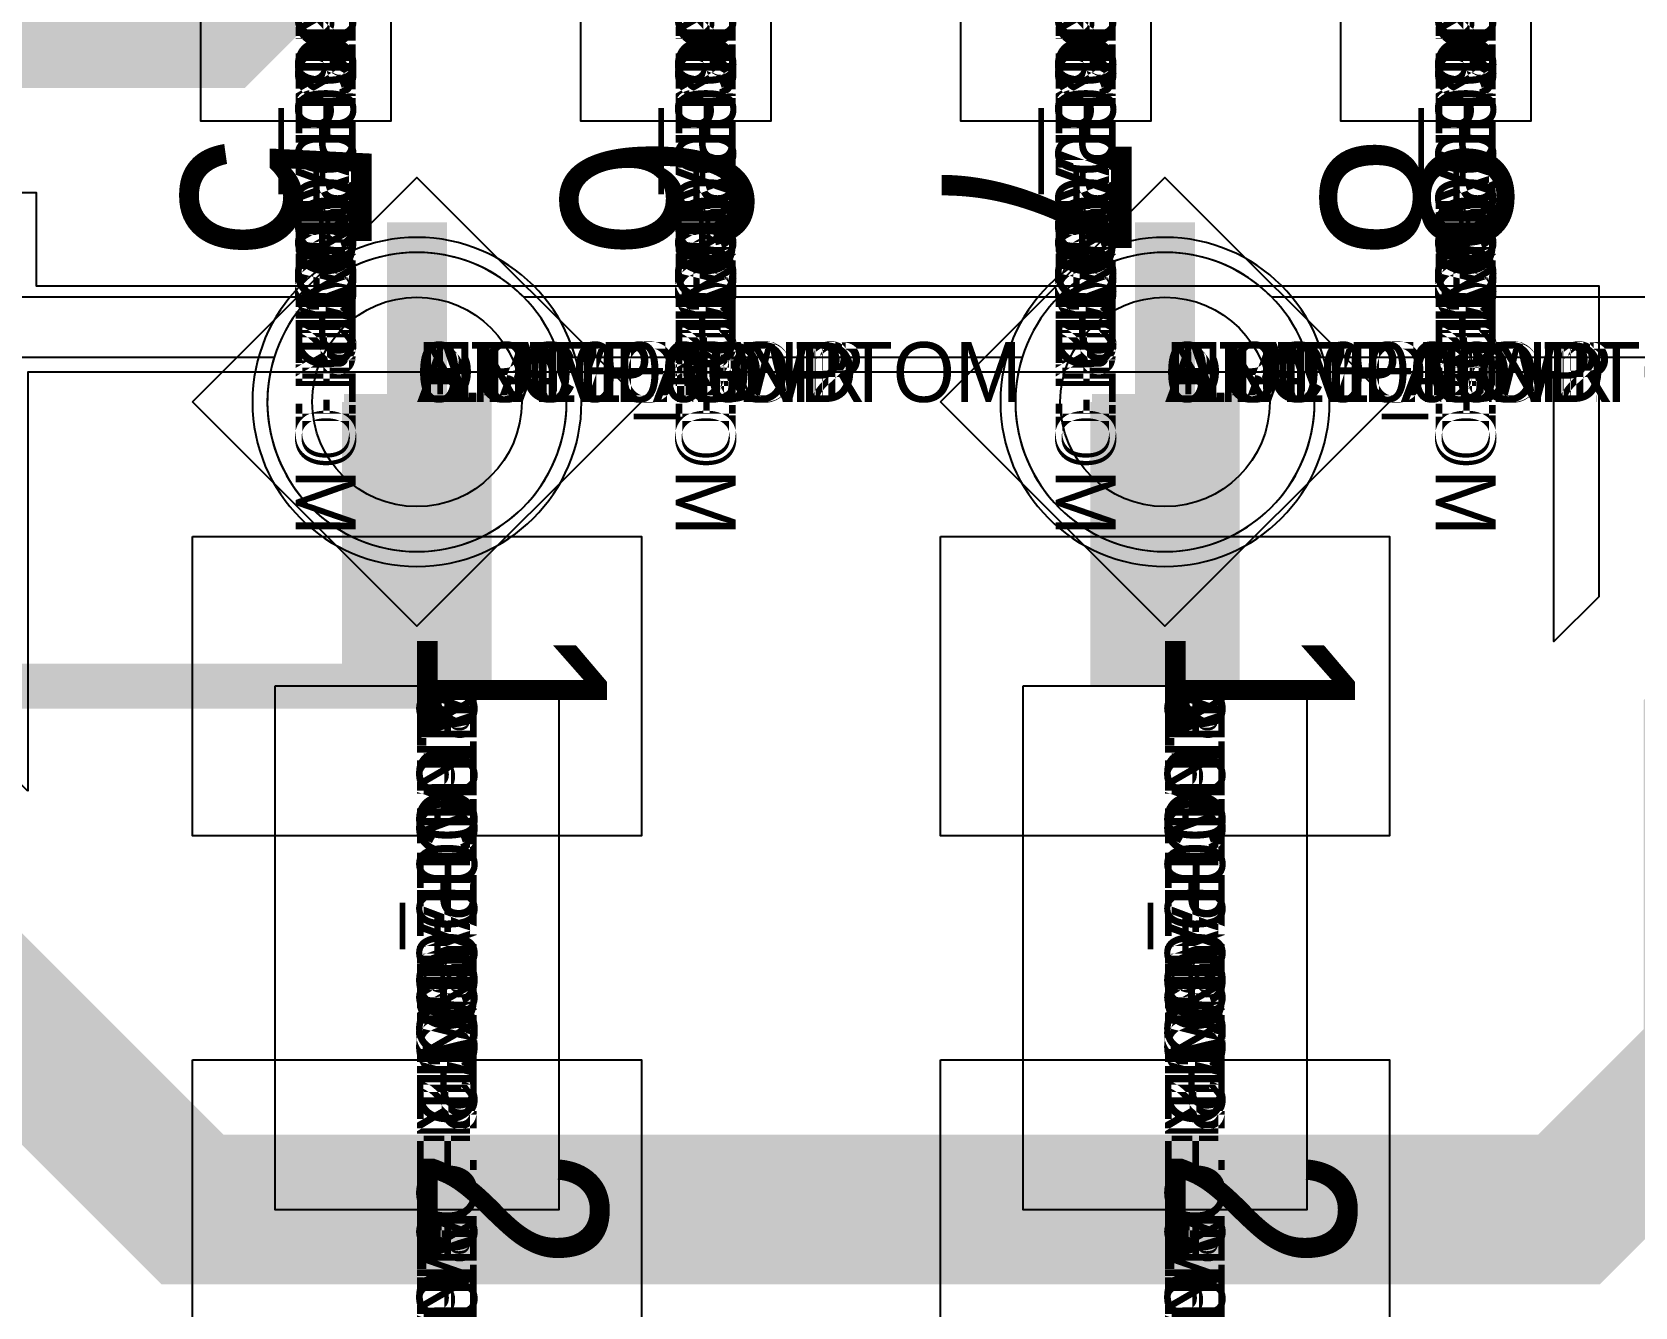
# Model space of a CAD drawing. Extents: x 0 to 323, y 0 to 320.
# Drawn here: x 119.53 to 124.88, y 255.18 to 259.44 of the extents above; entities that cross this region are included whole.
import ezdxf
from ezdxf.enums import TextEntityAlignment as Align

# ---------------------------------------------------------------- set-up
doc = ezdxf.new("R2010")
doc.units = 0
doc.header["$MEASUREMENT"] = 0
doc.layers.get('0').update_dxf_attribs({"linetype": 'CONTINUOUS'})
for name, color, linetype in [('CDN_FIGURES', 7, 'CONTINUOUS'), ('ETCH_BOTTOM', 7, 'CONTINUOUS'), ('ETCH_GND', 3, 'CONTINUOUS'), ('ETCH_INT1', 4, 'CONTINUOUS'), ('ETCH_INT2', 5, 'CONTINUOUS'), ('ETCH_PWR', 6, 'CONTINUOUS'), ('ETCH_TOP', 2, 'CONTINUOUS'), ('MANUFACTURING_NCLEGEND-1-6', 8, 'CONTINUOUS'), ('PACKAGE_GEOMETRY_ASSEMBLY_TOP', 11, 'CONTINUOUS'), ('PACKAGE_GEOMETRY_PIN_NUMBER', 9, 'CONTINUOUS')]:
    doc.layers.add(name, color=color, linetype=linetype)

# ---------------------------------------------------------------- blocks, each defined once
blk = doc.blocks.new('PAD_INFO')
for tag in ['SHAPE_TYPE', 'PAD_HEIGHT', 'PAD_LAYER', 'PAD_TYPE', 'PAD_WIDTH']:
    blk.add_attdef(tag, (0, 0), '', height=0.2)
at = {"flags": 2}
blk.add_attdef('CDN_TYPE', (0, 0), '', height=0.2, dxfattribs=at)
blk = doc.blocks.new('DRILL_INFO')
at = {"flags": 2}
blk.add_attdef('CDN_TYPE', (0, 0), '', height=0.2, dxfattribs=at)
for tag in ['FSHAPE', 'FCHAR', 'DRILL_HEIGHT', 'DIAMETER', 'PLATED', 'DRILL_WIDTH']:
    blk.add_attdef(tag, (0, 0), '', height=0.2)
blk = doc.blocks.new('VIA0700X0300')
at = {"layer": 'ETCH_BOTTOM'}
blk.add_circle((0, 0), 0.35, dxfattribs=at)
at = {"layer": 'ETCH_GND'}
blk.add_circle((0, 0), 0.35, dxfattribs=at)
at = {"layer": 'ETCH_INT1'}
blk.add_circle((0, 0), 0.35, dxfattribs=at)
at = {"layer": 'ETCH_INT2'}
blk.add_circle((0, 0), 0.35, dxfattribs=at)
at = {"layer": 'ETCH_PWR'}
blk.add_circle((0, 0), 0.35, dxfattribs=at)
at = {"layer": 'ETCH_TOP'}
blk.add_circle((0, 0), 0.35, dxfattribs=at)
ref = blk.add_blockref('PAD_INFO', (0, 0))
ref.add_attrib('PAD_LAYER', 'ETCH_TOP', (0, 0), dxfattribs={"height": 0.2})
ref.add_attrib('SHAPE_TYPE', 'NULL', (0, 0), dxfattribs={"height": 0.2})
ref.add_attrib('PAD_TYPE', 'ANTIPAD', (0, 0), dxfattribs={"height": 0.2})
ref.add_attrib('PAD_WIDTH', '0.000000', (0, 0), dxfattribs={"height": 0.2})
ref.add_attrib('PAD_HEIGHT', '0.000000', (0, 0), dxfattribs={"height": 0.2})
ref = blk.add_blockref('PAD_INFO', (0, 0))
ref.add_attrib('PAD_LAYER', 'ETCH_GND', (0, 0), dxfattribs={"height": 0.2})
ref.add_attrib('SHAPE_TYPE', 'NULL', (0, 0), dxfattribs={"height": 0.2})
ref.add_attrib('PAD_TYPE', 'ANTIPAD', (0, 0), dxfattribs={"height": 0.2})
ref.add_attrib('PAD_WIDTH', '0.000000', (0, 0), dxfattribs={"height": 0.2})
ref.add_attrib('PAD_HEIGHT', '0.000000', (0, 0), dxfattribs={"height": 0.2})
ref = blk.add_blockref('PAD_INFO', (0, 0))
ref.add_attrib('PAD_LAYER', 'ETCH_INT1', (0, 0), dxfattribs={"height": 0.2})
ref.add_attrib('SHAPE_TYPE', 'NULL', (0, 0), dxfattribs={"height": 0.2})
ref.add_attrib('PAD_TYPE', 'ANTIPAD', (0, 0), dxfattribs={"height": 0.2})
ref.add_attrib('PAD_WIDTH', '0.000000', (0, 0), dxfattribs={"height": 0.2})
ref.add_attrib('PAD_HEIGHT', '0.000000', (0, 0), dxfattribs={"height": 0.2})
ref = blk.add_blockref('PAD_INFO', (0, 0))
ref.add_attrib('PAD_LAYER', 'ETCH_INT2', (0, 0), dxfattribs={"height": 0.2})
ref.add_attrib('SHAPE_TYPE', 'NULL', (0, 0), dxfattribs={"height": 0.2})
ref.add_attrib('PAD_TYPE', 'ANTIPAD', (0, 0), dxfattribs={"height": 0.2})
ref.add_attrib('PAD_WIDTH', '0.000000', (0, 0), dxfattribs={"height": 0.2})
ref.add_attrib('PAD_HEIGHT', '0.000000', (0, 0), dxfattribs={"height": 0.2})
ref = blk.add_blockref('PAD_INFO', (0, 0))
ref.add_attrib('PAD_LAYER', 'ETCH_PWR', (0, 0), dxfattribs={"height": 0.2})
ref.add_attrib('SHAPE_TYPE', 'NULL', (0, 0), dxfattribs={"height": 0.2})
ref.add_attrib('PAD_TYPE', 'ANTIPAD', (0, 0), dxfattribs={"height": 0.2})
ref.add_attrib('PAD_WIDTH', '0.000000', (0, 0), dxfattribs={"height": 0.2})
ref.add_attrib('PAD_HEIGHT', '0.000000', (0, 0), dxfattribs={"height": 0.2})
ref = blk.add_blockref('PAD_INFO', (0, 0))
ref.add_attrib('PAD_LAYER', 'ETCH_BOTTOM', (0, 0), dxfattribs={"height": 0.2})
ref.add_attrib('SHAPE_TYPE', 'NULL', (0, 0), dxfattribs={"height": 0.2})
ref.add_attrib('PAD_TYPE', 'ANTIPAD', (0, 0), dxfattribs={"height": 0.2})
ref.add_attrib('PAD_WIDTH', '0.000000', (0, 0), dxfattribs={"height": 0.2})
ref.add_attrib('PAD_HEIGHT', '0.000000', (0, 0), dxfattribs={"height": 0.2})
ref = blk.add_blockref('PAD_INFO', (0, 0))
ref.add_attrib('PAD_LAYER', 'ETCH_TOP', (0, 0), dxfattribs={"height": 0.2})
ref.add_attrib('SHAPE_TYPE', 'NULL', (0, 0), dxfattribs={"height": 0.2})
ref.add_attrib('PAD_TYPE', 'THERMAL', (0, 0), dxfattribs={"height": 0.2})
ref.add_attrib('PAD_WIDTH', '0.000000', (0, 0), dxfattribs={"height": 0.2})
ref.add_attrib('PAD_HEIGHT', '0.000000', (0, 0), dxfattribs={"height": 0.2})
ref = blk.add_blockref('PAD_INFO', (0, 0))
ref.add_attrib('PAD_LAYER', 'ETCH_GND', (0, 0), dxfattribs={"height": 0.2})
ref.add_attrib('SHAPE_TYPE', 'NULL', (0, 0), dxfattribs={"height": 0.2})
ref.add_attrib('PAD_TYPE', 'THERMAL', (0, 0), dxfattribs={"height": 0.2})
ref.add_attrib('PAD_WIDTH', '0.000000', (0, 0), dxfattribs={"height": 0.2})
ref.add_attrib('PAD_HEIGHT', '0.000000', (0, 0), dxfattribs={"height": 0.2})
ref = blk.add_blockref('PAD_INFO', (0, 0))
ref.add_attrib('PAD_LAYER', 'ETCH_INT1', (0, 0), dxfattribs={"height": 0.2})
ref.add_attrib('SHAPE_TYPE', 'NULL', (0, 0), dxfattribs={"height": 0.2})
ref.add_attrib('PAD_TYPE', 'THERMAL', (0, 0), dxfattribs={"height": 0.2})
ref.add_attrib('PAD_WIDTH', '0.000000', (0, 0), dxfattribs={"height": 0.2})
ref.add_attrib('PAD_HEIGHT', '0.000000', (0, 0), dxfattribs={"height": 0.2})
ref = blk.add_blockref('PAD_INFO', (0, 0))
ref.add_attrib('PAD_LAYER', 'ETCH_INT2', (0, 0), dxfattribs={"height": 0.2})
ref.add_attrib('SHAPE_TYPE', 'NULL', (0, 0), dxfattribs={"height": 0.2})
ref.add_attrib('PAD_TYPE', 'THERMAL', (0, 0), dxfattribs={"height": 0.2})
ref.add_attrib('PAD_WIDTH', '0.000000', (0, 0), dxfattribs={"height": 0.2})
ref.add_attrib('PAD_HEIGHT', '0.000000', (0, 0), dxfattribs={"height": 0.2})
ref = blk.add_blockref('PAD_INFO', (0, 0))
ref.add_attrib('PAD_LAYER', 'ETCH_PWR', (0, 0), dxfattribs={"height": 0.2})
ref.add_attrib('SHAPE_TYPE', 'NULL', (0, 0), dxfattribs={"height": 0.2})
ref.add_attrib('PAD_TYPE', 'THERMAL', (0, 0), dxfattribs={"height": 0.2})
ref.add_attrib('PAD_WIDTH', '0.000000', (0, 0), dxfattribs={"height": 0.2})
ref.add_attrib('PAD_HEIGHT', '0.000000', (0, 0), dxfattribs={"height": 0.2})
ref = blk.add_blockref('PAD_INFO', (0, 0))
ref.add_attrib('PAD_LAYER', 'ETCH_BOTTOM', (0, 0), dxfattribs={"height": 0.2})
ref.add_attrib('SHAPE_TYPE', 'NULL', (0, 0), dxfattribs={"height": 0.2})
ref.add_attrib('PAD_TYPE', 'THERMAL', (0, 0), dxfattribs={"height": 0.2})
ref.add_attrib('PAD_WIDTH', '0.000000', (0, 0), dxfattribs={"height": 0.2})
ref.add_attrib('PAD_HEIGHT', '0.000000', (0, 0), dxfattribs={"height": 0.2})
ref = blk.add_blockref('PAD_INFO', (0, 0))
ref.add_attrib('PAD_LAYER', 'ETCH_TOP', (0, 0), dxfattribs={"height": 0.2})
ref.add_attrib('SHAPE_TYPE', 'CIRCLE', (0, 0), dxfattribs={"height": 0.2})
ref.add_attrib('PAD_TYPE', 'REGULAR', (0, 0), dxfattribs={"height": 0.2})
ref.add_attrib('PAD_WIDTH', '0.700000', (0, 0), dxfattribs={"height": 0.2})
ref.add_attrib('PAD_HEIGHT', '0.700000', (0, 0), dxfattribs={"height": 0.2})
ref = blk.add_blockref('PAD_INFO', (0, 0))
ref.add_attrib('PAD_LAYER', 'ETCH_GND', (0, 0), dxfattribs={"height": 0.2})
ref.add_attrib('SHAPE_TYPE', 'CIRCLE', (0, 0), dxfattribs={"height": 0.2})
ref.add_attrib('PAD_TYPE', 'REGULAR', (0, 0), dxfattribs={"height": 0.2})
ref.add_attrib('PAD_WIDTH', '0.700000', (0, 0), dxfattribs={"height": 0.2})
ref.add_attrib('PAD_HEIGHT', '0.700000', (0, 0), dxfattribs={"height": 0.2})
ref = blk.add_blockref('PAD_INFO', (0, 0))
ref.add_attrib('PAD_LAYER', 'ETCH_INT1', (0, 0), dxfattribs={"height": 0.2})
ref.add_attrib('SHAPE_TYPE', 'CIRCLE', (0, 0), dxfattribs={"height": 0.2})
ref.add_attrib('PAD_TYPE', 'REGULAR', (0, 0), dxfattribs={"height": 0.2})
ref.add_attrib('PAD_WIDTH', '0.700000', (0, 0), dxfattribs={"height": 0.2})
ref.add_attrib('PAD_HEIGHT', '0.700000', (0, 0), dxfattribs={"height": 0.2})
ref = blk.add_blockref('PAD_INFO', (0, 0))
ref.add_attrib('PAD_LAYER', 'ETCH_INT2', (0, 0), dxfattribs={"height": 0.2})
ref.add_attrib('SHAPE_TYPE', 'CIRCLE', (0, 0), dxfattribs={"height": 0.2})
ref.add_attrib('PAD_TYPE', 'REGULAR', (0, 0), dxfattribs={"height": 0.2})
ref.add_attrib('PAD_WIDTH', '0.700000', (0, 0), dxfattribs={"height": 0.2})
ref.add_attrib('PAD_HEIGHT', '0.700000', (0, 0), dxfattribs={"height": 0.2})
ref = blk.add_blockref('PAD_INFO', (0, 0))
ref.add_attrib('PAD_LAYER', 'ETCH_PWR', (0, 0), dxfattribs={"height": 0.2})
ref.add_attrib('SHAPE_TYPE', 'CIRCLE', (0, 0), dxfattribs={"height": 0.2})
ref.add_attrib('PAD_TYPE', 'REGULAR', (0, 0), dxfattribs={"height": 0.2})
ref.add_attrib('PAD_WIDTH', '0.700000', (0, 0), dxfattribs={"height": 0.2})
ref.add_attrib('PAD_HEIGHT', '0.700000', (0, 0), dxfattribs={"height": 0.2})
ref = blk.add_blockref('PAD_INFO', (0, 0))
ref.add_attrib('PAD_LAYER', 'ETCH_BOTTOM', (0, 0), dxfattribs={"height": 0.2})
ref.add_attrib('SHAPE_TYPE', 'CIRCLE', (0, 0), dxfattribs={"height": 0.2})
ref.add_attrib('PAD_TYPE', 'REGULAR', (0, 0), dxfattribs={"height": 0.2})
ref.add_attrib('PAD_WIDTH', '0.700000', (0, 0), dxfattribs={"height": 0.2})
ref.add_attrib('PAD_HEIGHT', '0.700000', (0, 0), dxfattribs={"height": 0.2})
ref = blk.add_blockref('DRILL_INFO', (0, 0))
ref.add_attrib('DIAMETER', '0.300000', (0, 0), dxfattribs={"height": 0.2})
ref.add_attrib('PLATED', 'PLATED', (0, 0), dxfattribs={"height": 0.2})
ref.add_attrib('FSHAPE', 'DIAMOND', (0, 0), dxfattribs={"height": 0.2})
ref.add_attrib('FCHAR', '+', (0, 0), dxfattribs={"height": 0.2})
ref.add_attrib('DRILL_WIDTH', '1.500000', (0, 0), dxfattribs={"height": 0.2})
ref.add_attrib('DRILL_HEIGHT', '1.500000', (0, 0), dxfattribs={"height": 0.2})
for tag in ['CDN_TYPE', 'PIN']:
    blk.add_attdef(tag, (0, 0), '', height=0.2)
at = {"flags": 2}
for tag in ['PSTKNAME', 'BBV']:
    blk.add_attdef(tag, (0, 0), '', height=0.2, dxfattribs=at)
blk = doc.blocks.new('FIGURE_DIAMOND')
at = {"layer": 'CDN_FIGURES'}
blk.add_lwpolyline([(-0.5, 0), (0, 0.5), (0.5, 0), (0, -0.5)], close=True, dxfattribs=at)
blk = doc.blocks.new('SMD50_25')
at = {"layer": 'ETCH_TOP'}
blk.add_lwpolyline([(-0.635, -0.3175), (-0.635, 0.3175), (0.635, 0.3175), (0.635, -0.3175)], close=True, dxfattribs=at)
ref = blk.add_blockref('PAD_INFO', (0, 0))
ref.add_attrib('PAD_LAYER', 'ETCH_TOP', (0, 0), dxfattribs={"height": 0.2})
ref.add_attrib('SHAPE_TYPE', 'NULL', (0, 0), dxfattribs={"height": 0.2})
ref.add_attrib('PAD_TYPE', 'ANTIPAD', (0, 0), dxfattribs={"height": 0.2})
ref.add_attrib('PAD_WIDTH', '0.000000', (0, 0), dxfattribs={"height": 0.2})
ref.add_attrib('PAD_HEIGHT', '0.000000', (0, 0), dxfattribs={"height": 0.2})
ref = blk.add_blockref('PAD_INFO', (0, 0))
ref.add_attrib('PAD_LAYER', 'ETCH_GND', (0, 0), dxfattribs={"height": 0.2})
ref.add_attrib('SHAPE_TYPE', 'NULL', (0, 0), dxfattribs={"height": 0.2})
ref.add_attrib('PAD_TYPE', 'ANTIPAD', (0, 0), dxfattribs={"height": 0.2})
ref.add_attrib('PAD_WIDTH', '0.000000', (0, 0), dxfattribs={"height": 0.2})
ref.add_attrib('PAD_HEIGHT', '0.000000', (0, 0), dxfattribs={"height": 0.2})
ref = blk.add_blockref('PAD_INFO', (0, 0))
ref.add_attrib('PAD_LAYER', 'ETCH_INT1', (0, 0), dxfattribs={"height": 0.2})
ref.add_attrib('SHAPE_TYPE', 'NULL', (0, 0), dxfattribs={"height": 0.2})
ref.add_attrib('PAD_TYPE', 'ANTIPAD', (0, 0), dxfattribs={"height": 0.2})
ref.add_attrib('PAD_WIDTH', '0.000000', (0, 0), dxfattribs={"height": 0.2})
ref.add_attrib('PAD_HEIGHT', '0.000000', (0, 0), dxfattribs={"height": 0.2})
ref = blk.add_blockref('PAD_INFO', (0, 0))
ref.add_attrib('PAD_LAYER', 'ETCH_INT2', (0, 0), dxfattribs={"height": 0.2})
ref.add_attrib('SHAPE_TYPE', 'NULL', (0, 0), dxfattribs={"height": 0.2})
ref.add_attrib('PAD_TYPE', 'ANTIPAD', (0, 0), dxfattribs={"height": 0.2})
ref.add_attrib('PAD_WIDTH', '0.000000', (0, 0), dxfattribs={"height": 0.2})
ref.add_attrib('PAD_HEIGHT', '0.000000', (0, 0), dxfattribs={"height": 0.2})
ref = blk.add_blockref('PAD_INFO', (0, 0))
ref.add_attrib('PAD_LAYER', 'ETCH_PWR', (0, 0), dxfattribs={"height": 0.2})
ref.add_attrib('SHAPE_TYPE', 'NULL', (0, 0), dxfattribs={"height": 0.2})
ref.add_attrib('PAD_TYPE', 'ANTIPAD', (0, 0), dxfattribs={"height": 0.2})
ref.add_attrib('PAD_WIDTH', '0.000000', (0, 0), dxfattribs={"height": 0.2})
ref.add_attrib('PAD_HEIGHT', '0.000000', (0, 0), dxfattribs={"height": 0.2})
ref = blk.add_blockref('PAD_INFO', (0, 0))
ref.add_attrib('PAD_LAYER', 'ETCH_BOTTOM', (0, 0), dxfattribs={"height": 0.2})
ref.add_attrib('SHAPE_TYPE', 'NULL', (0, 0), dxfattribs={"height": 0.2})
ref.add_attrib('PAD_TYPE', 'ANTIPAD', (0, 0), dxfattribs={"height": 0.2})
ref.add_attrib('PAD_WIDTH', '0.000000', (0, 0), dxfattribs={"height": 0.2})
ref.add_attrib('PAD_HEIGHT', '0.000000', (0, 0), dxfattribs={"height": 0.2})
ref = blk.add_blockref('PAD_INFO', (0, 0))
ref.add_attrib('PAD_LAYER', 'ETCH_TOP', (0, 0), dxfattribs={"height": 0.2})
ref.add_attrib('SHAPE_TYPE', 'NULL', (0, 0), dxfattribs={"height": 0.2})
ref.add_attrib('PAD_TYPE', 'THERMAL', (0, 0), dxfattribs={"height": 0.2})
ref.add_attrib('PAD_WIDTH', '0.000000', (0, 0), dxfattribs={"height": 0.2})
ref.add_attrib('PAD_HEIGHT', '0.000000', (0, 0), dxfattribs={"height": 0.2})
ref = blk.add_blockref('PAD_INFO', (0, 0))
ref.add_attrib('PAD_LAYER', 'ETCH_GND', (0, 0), dxfattribs={"height": 0.2})
ref.add_attrib('SHAPE_TYPE', 'NULL', (0, 0), dxfattribs={"height": 0.2})
ref.add_attrib('PAD_TYPE', 'THERMAL', (0, 0), dxfattribs={"height": 0.2})
ref.add_attrib('PAD_WIDTH', '0.000000', (0, 0), dxfattribs={"height": 0.2})
ref.add_attrib('PAD_HEIGHT', '0.000000', (0, 0), dxfattribs={"height": 0.2})
ref = blk.add_blockref('PAD_INFO', (0, 0))
ref.add_attrib('PAD_LAYER', 'ETCH_INT1', (0, 0), dxfattribs={"height": 0.2})
ref.add_attrib('SHAPE_TYPE', 'NULL', (0, 0), dxfattribs={"height": 0.2})
ref.add_attrib('PAD_TYPE', 'THERMAL', (0, 0), dxfattribs={"height": 0.2})
ref.add_attrib('PAD_WIDTH', '0.000000', (0, 0), dxfattribs={"height": 0.2})
ref.add_attrib('PAD_HEIGHT', '0.000000', (0, 0), dxfattribs={"height": 0.2})
ref = blk.add_blockref('PAD_INFO', (0, 0))
ref.add_attrib('PAD_LAYER', 'ETCH_INT2', (0, 0), dxfattribs={"height": 0.2})
ref.add_attrib('SHAPE_TYPE', 'NULL', (0, 0), dxfattribs={"height": 0.2})
ref.add_attrib('PAD_TYPE', 'THERMAL', (0, 0), dxfattribs={"height": 0.2})
ref.add_attrib('PAD_WIDTH', '0.000000', (0, 0), dxfattribs={"height": 0.2})
ref.add_attrib('PAD_HEIGHT', '0.000000', (0, 0), dxfattribs={"height": 0.2})
ref = blk.add_blockref('PAD_INFO', (0, 0))
ref.add_attrib('PAD_LAYER', 'ETCH_PWR', (0, 0), dxfattribs={"height": 0.2})
ref.add_attrib('SHAPE_TYPE', 'NULL', (0, 0), dxfattribs={"height": 0.2})
ref.add_attrib('PAD_TYPE', 'THERMAL', (0, 0), dxfattribs={"height": 0.2})
ref.add_attrib('PAD_WIDTH', '0.000000', (0, 0), dxfattribs={"height": 0.2})
ref.add_attrib('PAD_HEIGHT', '0.000000', (0, 0), dxfattribs={"height": 0.2})
ref = blk.add_blockref('PAD_INFO', (0, 0))
ref.add_attrib('PAD_LAYER', 'ETCH_BOTTOM', (0, 0), dxfattribs={"height": 0.2})
ref.add_attrib('SHAPE_TYPE', 'NULL', (0, 0), dxfattribs={"height": 0.2})
ref.add_attrib('PAD_TYPE', 'THERMAL', (0, 0), dxfattribs={"height": 0.2})
ref.add_attrib('PAD_WIDTH', '0.000000', (0, 0), dxfattribs={"height": 0.2})
ref.add_attrib('PAD_HEIGHT', '0.000000', (0, 0), dxfattribs={"height": 0.2})
ref = blk.add_blockref('PAD_INFO', (0, 0))
ref.add_attrib('PAD_LAYER', 'ETCH_TOP', (0, 0), dxfattribs={"height": 0.2})
ref.add_attrib('SHAPE_TYPE', 'RECTANGLE', (0, 0), dxfattribs={"height": 0.2})
ref.add_attrib('PAD_TYPE', 'REGULAR', (0, 0), dxfattribs={"height": 0.2})
ref.add_attrib('PAD_WIDTH', '1.270000', (0, 0), dxfattribs={"height": 0.2})
ref.add_attrib('PAD_HEIGHT', '0.635000', (0, 0), dxfattribs={"height": 0.2})
ref = blk.add_blockref('PAD_INFO', (0, 0))
ref.add_attrib('PAD_LAYER', 'ETCH_GND', (0, 0), dxfattribs={"height": 0.2})
ref.add_attrib('SHAPE_TYPE', 'NULL', (0, 0), dxfattribs={"height": 0.2})
ref.add_attrib('PAD_TYPE', 'REGULAR', (0, 0), dxfattribs={"height": 0.2})
ref.add_attrib('PAD_WIDTH', '0.000000', (0, 0), dxfattribs={"height": 0.2})
ref.add_attrib('PAD_HEIGHT', '0.000000', (0, 0), dxfattribs={"height": 0.2})
ref = blk.add_blockref('PAD_INFO', (0, 0))
ref.add_attrib('PAD_LAYER', 'ETCH_INT1', (0, 0), dxfattribs={"height": 0.2})
ref.add_attrib('SHAPE_TYPE', 'NULL', (0, 0), dxfattribs={"height": 0.2})
ref.add_attrib('PAD_TYPE', 'REGULAR', (0, 0), dxfattribs={"height": 0.2})
ref.add_attrib('PAD_WIDTH', '0.000000', (0, 0), dxfattribs={"height": 0.2})
ref.add_attrib('PAD_HEIGHT', '0.000000', (0, 0), dxfattribs={"height": 0.2})
ref = blk.add_blockref('PAD_INFO', (0, 0))
ref.add_attrib('PAD_LAYER', 'ETCH_INT2', (0, 0), dxfattribs={"height": 0.2})
ref.add_attrib('SHAPE_TYPE', 'NULL', (0, 0), dxfattribs={"height": 0.2})
ref.add_attrib('PAD_TYPE', 'REGULAR', (0, 0), dxfattribs={"height": 0.2})
ref.add_attrib('PAD_WIDTH', '0.000000', (0, 0), dxfattribs={"height": 0.2})
ref.add_attrib('PAD_HEIGHT', '0.000000', (0, 0), dxfattribs={"height": 0.2})
ref = blk.add_blockref('PAD_INFO', (0, 0))
ref.add_attrib('PAD_LAYER', 'ETCH_PWR', (0, 0), dxfattribs={"height": 0.2})
ref.add_attrib('SHAPE_TYPE', 'NULL', (0, 0), dxfattribs={"height": 0.2})
ref.add_attrib('PAD_TYPE', 'REGULAR', (0, 0), dxfattribs={"height": 0.2})
ref.add_attrib('PAD_WIDTH', '0.000000', (0, 0), dxfattribs={"height": 0.2})
ref.add_attrib('PAD_HEIGHT', '0.000000', (0, 0), dxfattribs={"height": 0.2})
ref = blk.add_blockref('PAD_INFO', (0, 0))
ref.add_attrib('PAD_LAYER', 'ETCH_BOTTOM', (0, 0), dxfattribs={"height": 0.2})
ref.add_attrib('SHAPE_TYPE', 'NULL', (0, 0), dxfattribs={"height": 0.2})
ref.add_attrib('PAD_TYPE', 'REGULAR', (0, 0), dxfattribs={"height": 0.2})
ref.add_attrib('PAD_WIDTH', '0.000000', (0, 0), dxfattribs={"height": 0.2})
ref.add_attrib('PAD_HEIGHT', '0.000000', (0, 0), dxfattribs={"height": 0.2})
ref = blk.add_blockref('DRILL_INFO', (0, 0))
ref.add_attrib('DIAMETER', '0.000000', (0, 0), dxfattribs={"height": 0.2})
ref.add_attrib('PLATED', 'NON_PLATED', (0, 0), dxfattribs={"height": 0.2})
ref.add_attrib('FSHAPE', 'NULL', (0, 0), dxfattribs={"height": 0.2})
ref.add_attrib('DRILL_WIDTH', '0.000000', (0, 0), dxfattribs={"height": 0.2})
ref.add_attrib('DRILL_HEIGHT', '0.000000', (0, 0), dxfattribs={"height": 0.2})
for tag in ['CDN_TYPE', 'PIN']:
    blk.add_attdef(tag, (0, 0), '', height=0.2)
at = {"flags": 2}
for tag in ['PSTKNAME', 'BBV']:
    blk.add_attdef(tag, (0, 0), '', height=0.2, dxfattribs=at)
blk = doc.blocks.new('SOIC8')
at = {"layer": 'ETCH_TOP'}
for p in [(2.4765, 1.905), (2.4765, 0.635), (2.4765, -1.905), (2.4765, -0.635)]:
    blk.add_blockref('SMD50_25', p, dxfattribs=at)
at = {"flags": 2}
for tag in ['SYMBOL_TYPE', 'CDN_TYPE', 'REFDES']:
    blk.add_attdef(tag, (0, 0), '', height=0.2, dxfattribs=at)
blk = doc.blocks.new('RC1000X1500TS')
at = {"layer": 'ETCH_TOP'}
blk.add_lwpolyline([(-0.5, -0.75), (-0.5, 0.75), (0.5, 0.75), (0.5, -0.75)], close=True, dxfattribs=at)
ref = blk.add_blockref('PAD_INFO', (0, 0))
ref.add_attrib('PAD_LAYER', 'ETCH_TOP', (0, 0), dxfattribs={"height": 0.2})
ref.add_attrib('SHAPE_TYPE', 'NULL', (0, 0), dxfattribs={"height": 0.2})
ref.add_attrib('PAD_TYPE', 'ANTIPAD', (0, 0), dxfattribs={"height": 0.2})
ref.add_attrib('PAD_WIDTH', '0.000000', (0, 0), dxfattribs={"height": 0.2})
ref.add_attrib('PAD_HEIGHT', '0.000000', (0, 0), dxfattribs={"height": 0.2})
ref = blk.add_blockref('PAD_INFO', (0, 0))
ref.add_attrib('PAD_LAYER', 'ETCH_GND', (0, 0), dxfattribs={"height": 0.2})
ref.add_attrib('SHAPE_TYPE', 'NULL', (0, 0), dxfattribs={"height": 0.2})
ref.add_attrib('PAD_TYPE', 'ANTIPAD', (0, 0), dxfattribs={"height": 0.2})
ref.add_attrib('PAD_WIDTH', '0.000000', (0, 0), dxfattribs={"height": 0.2})
ref.add_attrib('PAD_HEIGHT', '0.000000', (0, 0), dxfattribs={"height": 0.2})
ref = blk.add_blockref('PAD_INFO', (0, 0))
ref.add_attrib('PAD_LAYER', 'ETCH_INT1', (0, 0), dxfattribs={"height": 0.2})
ref.add_attrib('SHAPE_TYPE', 'NULL', (0, 0), dxfattribs={"height": 0.2})
ref.add_attrib('PAD_TYPE', 'ANTIPAD', (0, 0), dxfattribs={"height": 0.2})
ref.add_attrib('PAD_WIDTH', '0.000000', (0, 0), dxfattribs={"height": 0.2})
ref.add_attrib('PAD_HEIGHT', '0.000000', (0, 0), dxfattribs={"height": 0.2})
ref = blk.add_blockref('PAD_INFO', (0, 0))
ref.add_attrib('PAD_LAYER', 'ETCH_INT2', (0, 0), dxfattribs={"height": 0.2})
ref.add_attrib('SHAPE_TYPE', 'NULL', (0, 0), dxfattribs={"height": 0.2})
ref.add_attrib('PAD_TYPE', 'ANTIPAD', (0, 0), dxfattribs={"height": 0.2})
ref.add_attrib('PAD_WIDTH', '0.000000', (0, 0), dxfattribs={"height": 0.2})
ref.add_attrib('PAD_HEIGHT', '0.000000', (0, 0), dxfattribs={"height": 0.2})
ref = blk.add_blockref('PAD_INFO', (0, 0))
ref.add_attrib('PAD_LAYER', 'ETCH_PWR', (0, 0), dxfattribs={"height": 0.2})
ref.add_attrib('SHAPE_TYPE', 'NULL', (0, 0), dxfattribs={"height": 0.2})
ref.add_attrib('PAD_TYPE', 'ANTIPAD', (0, 0), dxfattribs={"height": 0.2})
ref.add_attrib('PAD_WIDTH', '0.000000', (0, 0), dxfattribs={"height": 0.2})
ref.add_attrib('PAD_HEIGHT', '0.000000', (0, 0), dxfattribs={"height": 0.2})
ref = blk.add_blockref('PAD_INFO', (0, 0))
ref.add_attrib('PAD_LAYER', 'ETCH_BOTTOM', (0, 0), dxfattribs={"height": 0.2})
ref.add_attrib('SHAPE_TYPE', 'NULL', (0, 0), dxfattribs={"height": 0.2})
ref.add_attrib('PAD_TYPE', 'ANTIPAD', (0, 0), dxfattribs={"height": 0.2})
ref.add_attrib('PAD_WIDTH', '0.000000', (0, 0), dxfattribs={"height": 0.2})
ref.add_attrib('PAD_HEIGHT', '0.000000', (0, 0), dxfattribs={"height": 0.2})
ref = blk.add_blockref('PAD_INFO', (0, 0))
ref.add_attrib('PAD_LAYER', 'ETCH_TOP', (0, 0), dxfattribs={"height": 0.2})
ref.add_attrib('SHAPE_TYPE', 'NULL', (0, 0), dxfattribs={"height": 0.2})
ref.add_attrib('PAD_TYPE', 'THERMAL', (0, 0), dxfattribs={"height": 0.2})
ref.add_attrib('PAD_WIDTH', '0.000000', (0, 0), dxfattribs={"height": 0.2})
ref.add_attrib('PAD_HEIGHT', '0.000000', (0, 0), dxfattribs={"height": 0.2})
ref = blk.add_blockref('PAD_INFO', (0, 0))
ref.add_attrib('PAD_LAYER', 'ETCH_GND', (0, 0), dxfattribs={"height": 0.2})
ref.add_attrib('SHAPE_TYPE', 'NULL', (0, 0), dxfattribs={"height": 0.2})
ref.add_attrib('PAD_TYPE', 'THERMAL', (0, 0), dxfattribs={"height": 0.2})
ref.add_attrib('PAD_WIDTH', '0.000000', (0, 0), dxfattribs={"height": 0.2})
ref.add_attrib('PAD_HEIGHT', '0.000000', (0, 0), dxfattribs={"height": 0.2})
ref = blk.add_blockref('PAD_INFO', (0, 0))
ref.add_attrib('PAD_LAYER', 'ETCH_INT1', (0, 0), dxfattribs={"height": 0.2})
ref.add_attrib('SHAPE_TYPE', 'NULL', (0, 0), dxfattribs={"height": 0.2})
ref.add_attrib('PAD_TYPE', 'THERMAL', (0, 0), dxfattribs={"height": 0.2})
ref.add_attrib('PAD_WIDTH', '0.000000', (0, 0), dxfattribs={"height": 0.2})
ref.add_attrib('PAD_HEIGHT', '0.000000', (0, 0), dxfattribs={"height": 0.2})
ref = blk.add_blockref('PAD_INFO', (0, 0))
ref.add_attrib('PAD_LAYER', 'ETCH_INT2', (0, 0), dxfattribs={"height": 0.2})
ref.add_attrib('SHAPE_TYPE', 'NULL', (0, 0), dxfattribs={"height": 0.2})
ref.add_attrib('PAD_TYPE', 'THERMAL', (0, 0), dxfattribs={"height": 0.2})
ref.add_attrib('PAD_WIDTH', '0.000000', (0, 0), dxfattribs={"height": 0.2})
ref.add_attrib('PAD_HEIGHT', '0.000000', (0, 0), dxfattribs={"height": 0.2})
ref = blk.add_blockref('PAD_INFO', (0, 0))
ref.add_attrib('PAD_LAYER', 'ETCH_PWR', (0, 0), dxfattribs={"height": 0.2})
ref.add_attrib('SHAPE_TYPE', 'NULL', (0, 0), dxfattribs={"height": 0.2})
ref.add_attrib('PAD_TYPE', 'THERMAL', (0, 0), dxfattribs={"height": 0.2})
ref.add_attrib('PAD_WIDTH', '0.000000', (0, 0), dxfattribs={"height": 0.2})
ref.add_attrib('PAD_HEIGHT', '0.000000', (0, 0), dxfattribs={"height": 0.2})
ref = blk.add_blockref('PAD_INFO', (0, 0))
ref.add_attrib('PAD_LAYER', 'ETCH_BOTTOM', (0, 0), dxfattribs={"height": 0.2})
ref.add_attrib('SHAPE_TYPE', 'NULL', (0, 0), dxfattribs={"height": 0.2})
ref.add_attrib('PAD_TYPE', 'THERMAL', (0, 0), dxfattribs={"height": 0.2})
ref.add_attrib('PAD_WIDTH', '0.000000', (0, 0), dxfattribs={"height": 0.2})
ref.add_attrib('PAD_HEIGHT', '0.000000', (0, 0), dxfattribs={"height": 0.2})
ref = blk.add_blockref('PAD_INFO', (0, 0))
ref.add_attrib('PAD_LAYER', 'ETCH_GND', (0, 0), dxfattribs={"height": 0.2})
ref.add_attrib('SHAPE_TYPE', 'NULL', (0, 0), dxfattribs={"height": 0.2})
ref.add_attrib('PAD_TYPE', 'REGULAR', (0, 0), dxfattribs={"height": 0.2})
ref.add_attrib('PAD_WIDTH', '0.000000', (0, 0), dxfattribs={"height": 0.2})
ref.add_attrib('PAD_HEIGHT', '0.000000', (0, 0), dxfattribs={"height": 0.2})
ref = blk.add_blockref('PAD_INFO', (0, 0))
ref.add_attrib('PAD_LAYER', 'ETCH_INT1', (0, 0), dxfattribs={"height": 0.2})
ref.add_attrib('SHAPE_TYPE', 'NULL', (0, 0), dxfattribs={"height": 0.2})
ref.add_attrib('PAD_TYPE', 'REGULAR', (0, 0), dxfattribs={"height": 0.2})
ref.add_attrib('PAD_WIDTH', '0.000000', (0, 0), dxfattribs={"height": 0.2})
ref.add_attrib('PAD_HEIGHT', '0.000000', (0, 0), dxfattribs={"height": 0.2})
ref = blk.add_blockref('PAD_INFO', (0, 0))
ref.add_attrib('PAD_LAYER', 'ETCH_INT2', (0, 0), dxfattribs={"height": 0.2})
ref.add_attrib('SHAPE_TYPE', 'NULL', (0, 0), dxfattribs={"height": 0.2})
ref.add_attrib('PAD_TYPE', 'REGULAR', (0, 0), dxfattribs={"height": 0.2})
ref.add_attrib('PAD_WIDTH', '0.000000', (0, 0), dxfattribs={"height": 0.2})
ref.add_attrib('PAD_HEIGHT', '0.000000', (0, 0), dxfattribs={"height": 0.2})
ref = blk.add_blockref('PAD_INFO', (0, 0))
ref.add_attrib('PAD_LAYER', 'ETCH_PWR', (0, 0), dxfattribs={"height": 0.2})
ref.add_attrib('SHAPE_TYPE', 'NULL', (0, 0), dxfattribs={"height": 0.2})
ref.add_attrib('PAD_TYPE', 'REGULAR', (0, 0), dxfattribs={"height": 0.2})
ref.add_attrib('PAD_WIDTH', '0.000000', (0, 0), dxfattribs={"height": 0.2})
ref.add_attrib('PAD_HEIGHT', '0.000000', (0, 0), dxfattribs={"height": 0.2})
ref = blk.add_blockref('PAD_INFO', (0, 0))
ref.add_attrib('PAD_LAYER', 'ETCH_BOTTOM', (0, 0), dxfattribs={"height": 0.2})
ref.add_attrib('SHAPE_TYPE', 'NULL', (0, 0), dxfattribs={"height": 0.2})
ref.add_attrib('PAD_TYPE', 'REGULAR', (0, 0), dxfattribs={"height": 0.2})
ref.add_attrib('PAD_WIDTH', '0.000000', (0, 0), dxfattribs={"height": 0.2})
ref.add_attrib('PAD_HEIGHT', '0.000000', (0, 0), dxfattribs={"height": 0.2})
ref = blk.add_blockref('DRILL_INFO', (0, 0))
ref.add_attrib('DIAMETER', '0.000000', (0, 0), dxfattribs={"height": 0.2})
ref.add_attrib('PLATED', 'PLATED', (0, 0), dxfattribs={"height": 0.2})
ref.add_attrib('FSHAPE', 'NULL', (0, 0), dxfattribs={"height": 0.2})
ref.add_attrib('DRILL_WIDTH', '0.000000', (0, 0), dxfattribs={"height": 0.2})
ref.add_attrib('DRILL_HEIGHT', '0.000000', (0, 0), dxfattribs={"height": 0.2})
ref = blk.add_blockref('PAD_INFO', (0, 0))
ref.add_attrib('PAD_LAYER', 'ETCH_TOP', (0, 0), dxfattribs={"height": 0.2})
ref.add_attrib('SHAPE_TYPE', 'RECTANGLE', (0, 0), dxfattribs={"height": 0.2})
ref.add_attrib('PAD_TYPE', 'REGULAR', (0, 0), dxfattribs={"height": 0.2})
ref.add_attrib('PAD_WIDTH', '1.000000', (0, 0), dxfattribs={"height": 0.2})
ref.add_attrib('PAD_HEIGHT', '1.500000', (0, 0), dxfattribs={"height": 0.2})
for tag in ['CDN_TYPE', 'PIN']:
    blk.add_attdef(tag, (0, 0), '', height=0.2)
at = {"flags": 2}
for tag in ['PSTKNAME', 'BBV']:
    blk.add_attdef(tag, (0, 0), '', height=0.2, dxfattribs=at)
blk = doc.blocks.new('F56')
at = {"layer": 'PACKAGE_GEOMETRY_ASSEMBLY_TOP'}
blk.add_lwpolyline([(0, -0.475), (1.75, -0.475), (1.75, 0.475), (0, 0.475)], close=True, dxfattribs=at)
at = {"layer": 'ETCH_TOP'}
ref = blk.add_blockref('RC1000X1500TS', (0, 0), dxfattribs=at)
ref.add_attrib('CDN_TYPE', 'PIN', (0, 0), dxfattribs={"height": 0.2})
ref.add_attrib('PIN', '1', (0, 0), dxfattribs={"height": 0.2})
ref = blk.add_blockref('RC1000X1500TS', (1.75, 0), dxfattribs=at)
ref.add_attrib('CDN_TYPE', 'PIN', (0, 0), dxfattribs={"height": 0.2})
ref.add_attrib('PIN', '2', (0, 0), dxfattribs={"height": 0.2})
at = {"flags": 2}
for tag in ['SYMBOL_TYPE', 'CDN_TYPE', 'REFDES']:
    blk.add_attdef(tag, (0, 0), '', height=0.2, dxfattribs=at)

msp = doc.modelspace()

# ---------------------------------------------------------------- linework, layer by layer
at = {"layer": 'ETCH_BOTTOM'}
for points in [[(120.8126, 258.2055, 0.2, 0.2, 0), (120.8126, 258.8063, 0.2, 0.2, 0)], [(123.3126, 258.2055, 0.2, 0.2, 0), (123.3126, 258.8063, 0.2, 0.2, 0)], [(120.8126, 257.6047, 0.2, 0.2, 0), (120.8126, 258.2055, 0.2, 0.2, 0)], [(123.3126, 257.6047, 0.2, 0.2, 0), (123.3126, 258.2055, 0.2, 0.2, 0)]]:
    msp.add_lwpolyline(points, format="xyseb", dxfattribs=at)
for points in [[(121.3627, 258.2055, 1), (120.2625, 258.2055, 1)], [(123.8627, 258.2055, 1), (122.7625, 258.2055, 1)]]:
    msp.add_lwpolyline(points, format="xyb", close=True, dxfattribs=at)
at = {"layer": 'ETCH_INT1'}
for points in [[(121.3127, 258.2055, 1), (120.3125, 258.2055, 1)], [(123.8127, 258.2055, 1), (122.8125, 258.2055, 1)]]:
    msp.add_lwpolyline(points, format="xyb", close=True, dxfattribs=at)
at = {"layer": 'ETCH_INT2'}
for points in [[(120.8126, 258.7056, 1), (120.8126, 257.7054, 1)], [(123.3126, 258.7056, 1), (123.3126, 257.7054, 1)]]:
    msp.add_lwpolyline(points, format="xyb", close=True, dxfattribs=at)
at = {"layer": 'ETCH_PWR'}
for points in [[(127.9126, 259.6055), (127.0626, 258.7555), (127.0626, 258.5555), (123.6704, 258.5555), (123.6557, 258.5693, 0.397167), (122.9695, 258.5693), (122.9548, 258.5555), (121.1704, 258.5555), (121.1557, 258.5693, 0.397167), (120.4695, 258.5693), (120.4548, 258.5555), (119.1126, 258.5555), (118.0626, 259.6055), (110.8966, 259.6055), (110.8816, 259.6285, 0.541981), (110.0436, 259.6285), (110.0286, 259.6055), (76.1126, 259.6055)], [(76.2126, 259.3555), (117.8626, 259.3555), (118.8626, 258.3555), (120.3355, 258.3555, 1.362659), (121.2897, 258.3555), (122.8355, 258.3555, 1.362659), (123.7897, 258.3555), (127.3126, 258.3555), (127.3126, 258.5055), (128.1626, 259.3555)]]:
    msp.add_lwpolyline(points, format="xyb", dxfattribs=at)
at = {"layer": 'ETCH_TOP'}
for points in [[(117.8126, 259.5055, 0.5, 0.5, 0), (120.1341, 259.5055, 0.5, 0.5, 0), (120.4076, 259.779, 0.5, 0.5, 0)], [(120.8126, 257.2555, 0.5, 0.5, 0), (120.8126, 258.2055, 0.5, 0.5, 0)], [(123.3126, 257.2555, 0.5, 0.5, 0), (123.3126, 258.2055, 0.5, 0.5, 0)], [(120.8126, 255.5055, 0.5, 0.5, 0), (120.0626, 255.5055, 0.5, 0.5, 0), (117.8126, 257.7555, 0.5, 0.5, 0)], [(123.3126, 255.5055, 0.5, 0.5, 0), (124.6626, 255.5055, 0.5, 0.5, 0), (125.1626, 256.0055, 0.5, 0.5, 0), (125.1626, 257.1055, 0.5, 0.5, 0), (125.8126, 257.7555, 0.5, 0.5, 0)], [(119.4618, 257.2555, 0.15, 0.15, 0), (120.8126, 257.2555, 0.15, 0.15, 0)], [(120.8126, 255.5055, 0.5, 0.5, 0), (123.3126, 255.5055, 0.5, 0.5, 0)]]:
    msp.add_lwpolyline(points, format="xyseb", dxfattribs=at)
msp.add_lwpolyline([(119.5125, 256.9043), (119.1127, 257.3041), (119.1127, 258.9054), (119.54, 258.9054), (119.54, 258.5939), (124.7625, 258.5939), (124.7625, 257.5541), (124.6127, 257.4043), (124.6127, 258.3056), (119.5125, 258.3056)], close=True, dxfattribs=at)

# ---------------------------------------------------------------- block references
at = {"rotation": 270}
for name, p in [('SOIC8', (122.3126, 262.2555)), ('F56', (123.3126, 257.2555)), ('F56', (120.8126, 257.2555))]:
    msp.add_blockref(name, p, dxfattribs=at)
at = {"layer": 'ETCH_TOP'}
for p in [(123.3126, 258.2055), (120.8126, 258.2055)]:
    msp.add_blockref('VIA0700X0300', p, dxfattribs=at)
at = {"layer": 'MANUFACTURING_NCLEGEND-1-6', "xscale": 1.5, "yscale": 1.5}
for p in [(120.8126, 258.2055), (123.3126, 258.2055)]:
    msp.add_blockref('FIGURE_DIAMOND', p, dxfattribs=at)

# ---------------------------------------------------------------- texts
at = {"layer": 'MANUFACTURING_NCLEGEND-1-6'}
for p in [(120.8126, 258.2055), (123.3126, 258.2055)]:
    msp.add_text('+', height=0.75, dxfattribs=at).set_placement(p, align=Align.MIDDLE_CENTER)
at = {"layer": 'PACKAGE_GEOMETRY_PIN_NUMBER', "width": 0.88}
for s, p in [('5', (120.0266, 258.89)), ('8', (123.8366, 258.89)), ('6', (121.2966, 258.89)), ('7', (122.5666, 258.89)), ('1', (120.8126, 257.2555)), ('1', (123.3126, 257.2555)), ('2', (120.8126, 255.5055)), ('2', (123.3126, 255.5055))]:
    msp.add_text(s, height=0.635, rotation=270, dxfattribs=at).set_placement(p, align=Align.CENTER)

doc.saveas('drawing.dxf')
